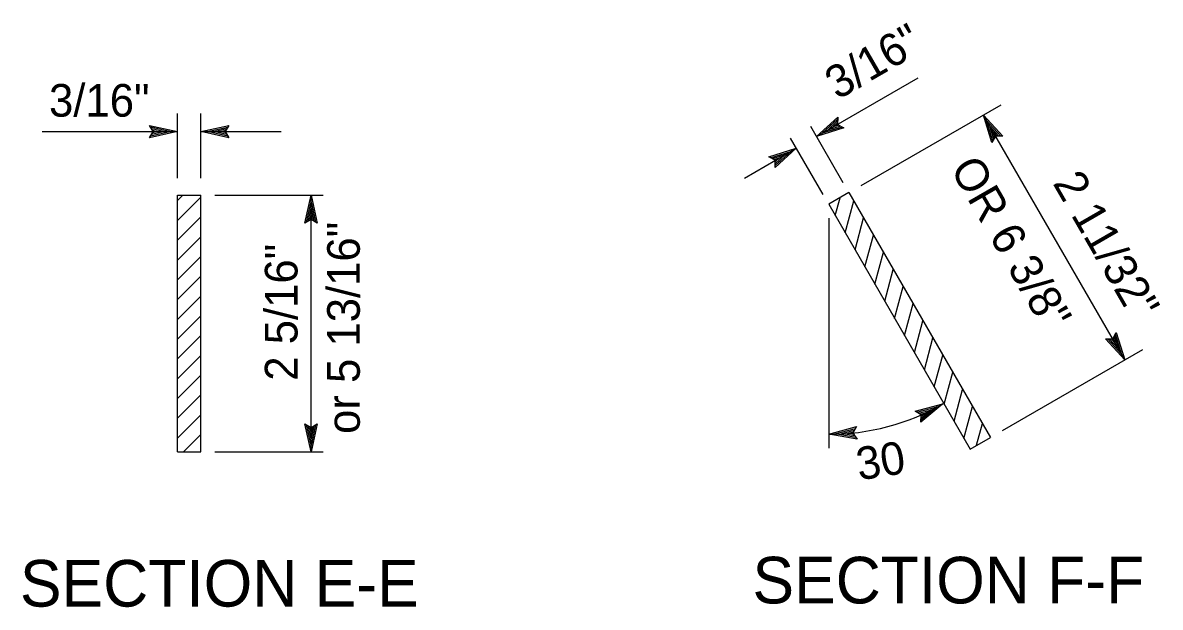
# Model space of a CAD drawing. Extents: x -894 to 866, y -472 to 714.
# Drawn here: x 94.8 to 338.5, y 262.5 to 387.8 of the extents above; entities that cross this region are included whole.
import ezdxf

# ---------------------------------------------------------------- set-up
doc = ezdxf.new("R2010")
doc.units = 0
for name, color, linetype in [('56 Stage 3 Anno', 7, 'Continuous'), ('57 Undefined', 7, 'Continuous'), ('60 Nongeo Data', 7, 'Continuous')]:
    doc.layers.add(name, color=color, linetype=linetype)

msp = doc.modelspace()

# ---------------------------------------------------------------- linework, layer by layer
at = {"layer": '56 Stage 3 Anno'}
for p, q in [((264.89, 363.39), (286.68, 375.97)), ((127.98, 354.49), (127.98, 368.36)), ((132.98, 354.49), (132.98, 368.36)), ((274.44, 352.87), (304.48, 370.22)), ((122.78, 364.45), (121.98, 365.79)), ((121.98, 365.79), (121.98, 365.79)), ((121.98, 365.79), (127.98, 364.45)), ((132.98, 364.45), (138.98, 365.78)), ((138.98, 365.78), (138.18, 364.45)), ((138.98, 365.78), (138.98, 365.78)), ((264.89, 363.39), (269.43, 367.55)), ((266.1, 364.09), (269.4, 367.12)), ((267.29, 364.77), (269.42, 366.73)), ((270.01, 365.63), (267.29, 364.77)), ((268.49, 365.46), (269.4, 366.3)), ((269.69, 365.84), (268.49, 365.46)), ((269.43, 367.55), (269.4, 365.99)), ((269.4, 365.99), (270.76, 365.23)), ((269.43, 367.55), (269.43, 367.55)), ((330.95, 315.5), (300.64, 368)), ((302.48, 362.13), (300.64, 368)), ((300.64, 368), (300.64, 368)), ((300.64, 368), (304.8, 363.47)), ((302.68, 362.5), (301.33, 366.8)), ((301.34, 366.8), (304.37, 363.49)), ((98.99, 364.45), (127.98, 364.45)), ((127.98, 364.45), (121.98, 363.12)), ((121.98, 363.12), (122.78, 364.45)), ((122.2, 365.44), (126.6, 364.45)), ((126.59, 364.45), (122.22, 363.48)), ((125.22, 364.45), (122.39, 363.83)), ((122.43, 365.08), (125.22, 364.45)), ((122.61, 364.73), (123.84, 364.45)), ((123.84, 364.45), (122.63, 364.19)), ((127.98, 364.45), (127.98, 364.45)), ((132.98, 364.45), (150.19, 364.45)), ((138.98, 363.11), (132.98, 364.45)), ((132.98, 364.45), (132.98, 364.45)), ((138.77, 363.47), (134.36, 364.45)), ((134.37, 364.45), (138.75, 365.42)), ((135.75, 364.45), (138.57, 365.08)), ((138.53, 363.83), (135.75, 364.45)), ((137.13, 364.45), (138.34, 364.72)), ((138.36, 364.17), (137.13, 364.45)), ((138.18, 364.45), (138.98, 363.11)), ((270.62, 353.47), (263.64, 365.57)), ((270.76, 365.23), (264.89, 363.39)), ((264.89, 363.39), (264.89, 363.39)), ((270.4, 365.43), (266.09, 364.08)), ((270.76, 365.23), (270.76, 365.23)), ((302.88, 362.88), (302.02, 365.6)), ((302.02, 365.6), (303.98, 363.47)), ((303.24, 363.5), (302.48, 362.13)), ((303.09, 363.21), (302.71, 364.41)), ((302.71, 364.41), (303.55, 363.5)), ((304.8, 363.47), (303.24, 363.5)), ((304.8, 363.47), (304.8, 363.47)), ((121.98, 363.12), (121.98, 363.12)), ((138.98, 363.11), (138.98, 363.11)), ((249.47, 354.49), (260.56, 360.89)), ((254.7, 359.05), (260.56, 360.89)), ((260.56, 360.89), (256.03, 356.74)), ((266.29, 350.97), (259.31, 363.07)), ((260.56, 360.89), (260.56, 360.89)), ((302.48, 362.13), (302.48, 362.13)), ((256.06, 358.29), (254.7, 359.05)), ((254.7, 359.05), (254.7, 359.05)), ((255.06, 358.85), (259.37, 360.2)), ((255.45, 358.66), (258.17, 359.51)), ((255.77, 358.45), (256.97, 358.82)), ((258.17, 359.51), (256.04, 357.56)), ((259.36, 360.2), (256.06, 357.17)), ((256.97, 358.82), (256.06, 357.99)), ((256.03, 356.74), (256.06, 358.29)), ((256.03, 356.74), (256.03, 356.74)), ((135.98, 350.8), (159.2, 350.8)), ((155.24, 344.8), (156.58, 350.8)), ((155.59, 345.02), (156.58, 349.42)), ((156.58, 295.8), (156.58, 350.8)), ((156.58, 350.8), (156.58, 350.8)), ((156.58, 350.8), (157.91, 344.8)), ((156.58, 349.41), (157.55, 345.04)), ((155.95, 345.25), (156.58, 348.04)), ((156.3, 345.43), (156.58, 346.66)), ((156.58, 348.04), (157.2, 345.22)), ((156.58, 346.66), (156.84, 345.45)), ((156.58, 345.6), (155.24, 344.8)), ((155.24, 344.8), (155.24, 344.8)), ((157.91, 344.8), (156.58, 345.6)), ((157.91, 344.8), (157.91, 344.8)), ((267.51, 345.87), (267.51, 296.55)), ((330.95, 315.5), (326.8, 320.03)), ((326.8, 320.03), (326.8, 320.03)), ((326.8, 320.03), (328.35, 320)), ((330.26, 316.7), (327.23, 320.01)), ((329.57, 317.89), (327.62, 320.03)), ((328.89, 319.09), (328.05, 320)), ((328.35, 320), (329.11, 321.36)), ((328.51, 320.29), (328.89, 319.09)), ((328.72, 320.62), (329.57, 317.89)), ((328.92, 321), (330.27, 316.69)), ((329.11, 321.36), (329.11, 321.36)), ((329.11, 321.36), (330.95, 315.5)), ((304.75, 300.37), (334.8, 317.72)), ((330.95, 315.5), (330.95, 315.5)), ((286.02, 304.54), (291.98, 306.05)), ((286.38, 304.32), (290.75, 305.43)), ((286.75, 304.1), (289.52, 304.81)), ((291.98, 306.05), (287.23, 302.15)), ((290.74, 305.42), (287.28, 302.58)), ((289.52, 304.81), (287.28, 302.97)), ((291.98, 306.05), (291.98, 306.05)), ((287.34, 303.7), (286.02, 304.54)), ((286.02, 304.54), (286.02, 304.54)), ((287.06, 303.87), (288.28, 304.18)), ((287.23, 302.15), (287.34, 303.7)), ((288.28, 304.18), (287.33, 303.4)), ((156.58, 295.8), (155.25, 301.8)), ((155.25, 301.8), (155.25, 301.8)), ((155.25, 301.8), (156.58, 301)), ((156.57, 297.19), (155.61, 301.57)), ((156.58, 298.57), (155.95, 301.39)), ((156.58, 299.95), (156.31, 301.16)), ((156.58, 301), (157.92, 301.8)), ((157.92, 301.8), (156.58, 295.8)), ((157.56, 301.59), (156.58, 297.18)), ((157.2, 301.35), (156.58, 298.57)), ((156.86, 301.18), (156.58, 299.95)), ((157.92, 301.8), (157.92, 301.8)), ((267.51, 299.55), (273.43, 301.19)), ((268.9, 299.63), (273.21, 300.82)), ((270.27, 299.69), (273.06, 300.47)), ((271.65, 299.77), (272.84, 300.1)), ((273.43, 301.19), (272.7, 299.82)), ((272.7, 299.82), (273.57, 298.53)), ((273.43, 301.19), (273.43, 301.19)), ((287.23, 302.15), (287.23, 302.15)), ((273.57, 298.53), (267.51, 299.55)), ((267.51, 299.55), (267.51, 299.55)), ((273.34, 298.87), (268.89, 299.62)), ((273.08, 299.22), (270.27, 299.69)), ((272.89, 299.56), (271.65, 299.77)), ((273.57, 298.53), (273.57, 298.53)), ((135.98, 295.8), (159.2, 295.8)), ((156.58, 295.8), (156.58, 295.8))]:
    msp.add_line(p, q, dxfattribs=at)
msp.add_arc((267.51, 348.87), 49.32, 270, 299.7536, dxfattribs=at)
at = {"layer": '60 Nongeo Data'}
for p, q in [((271.84, 351.37), (267.51, 348.87)), ((271.84, 351.37), (302.15, 298.87)), ((127.98, 295.8), (127.98, 350.8)), ((127.98, 349.65), (129.14, 350.8)), ((127.98, 350.8), (132.98, 350.8)), ((127.98, 345.41), (132.98, 350.41)), ((132.98, 295.8), (132.98, 350.8)), ((267.51, 348.87), (297.82, 296.37)), ((268.9, 346.45), (269.93, 350.26)), ((271.03, 342.78), (272.86, 349.6)), ((127.98, 341.17), (132.98, 346.17)), ((273.15, 339.1), (274.98, 345.93)), ((127.98, 336.92), (132.98, 341.92)), ((275.27, 335.43), (277.1, 342.26)), ((127.98, 332.68), (132.98, 337.68)), ((277.39, 331.75), (279.22, 338.58)), ((279.51, 328.08), (281.34, 334.91)), ((127.98, 328.44), (132.98, 333.44)), ((127.98, 324.19), (132.98, 329.19)), ((281.63, 324.4), (283.46, 331.23)), ((283.75, 320.73), (285.58, 327.56)), ((127.98, 319.95), (132.98, 324.95)), ((285.87, 317.06), (287.7, 323.89)), ((127.98, 315.71), (132.98, 320.71)), ((288, 313.38), (289.83, 320.21)), ((127.98, 311.47), (132.98, 316.47)), ((290.12, 309.71), (291.95, 316.54)), ((127.98, 307.22), (132.98, 312.22)), ((292.24, 306.03), (294.07, 312.86)), ((127.98, 302.98), (132.98, 307.98)), ((294.36, 302.36), (296.19, 309.19)), ((296.48, 298.68), (298.31, 305.51)), ((127.98, 298.74), (132.98, 303.74)), ((299.2, 297.25), (300.43, 301.84)), ((129.34, 295.86), (132.98, 299.5)), ((297.82, 296.37), (302.15, 298.87)), ((127.98, 295.8), (132.98, 295.8))]:
    msp.add_line(p, q, dxfattribs=at)

# ---------------------------------------------------------------- texts
at = {"layer": '57 Undefined'}
for s, rotation, p in [('3/16"', 30.0003, (269.39, 371.15)), ('OR 6 3/8"', 300.0001, (293.41, 356.53)), ('2 11/32"', 300.0001, (315.4, 353.4)), ('or 5 13/16"', 90, (167.03, 299.63)), ('2 5/16"', 90, (153.68, 311.04)), ('30', 9.0037, (274, 289.65))]:
    msp.add_text(s, height=7, rotation=rotation, dxfattribs=at).set_placement(p)
for s, height, p in [('3/16"', 7, (100.43, 367.65)), ('SECTION F-F', 10, (251.16, 263.29)), ('SECTION E-E', 10, (94.2, 262.61))]:
    msp.add_text(s, height=height, dxfattribs=at).set_placement(p)

doc.saveas('drawing.dxf')
